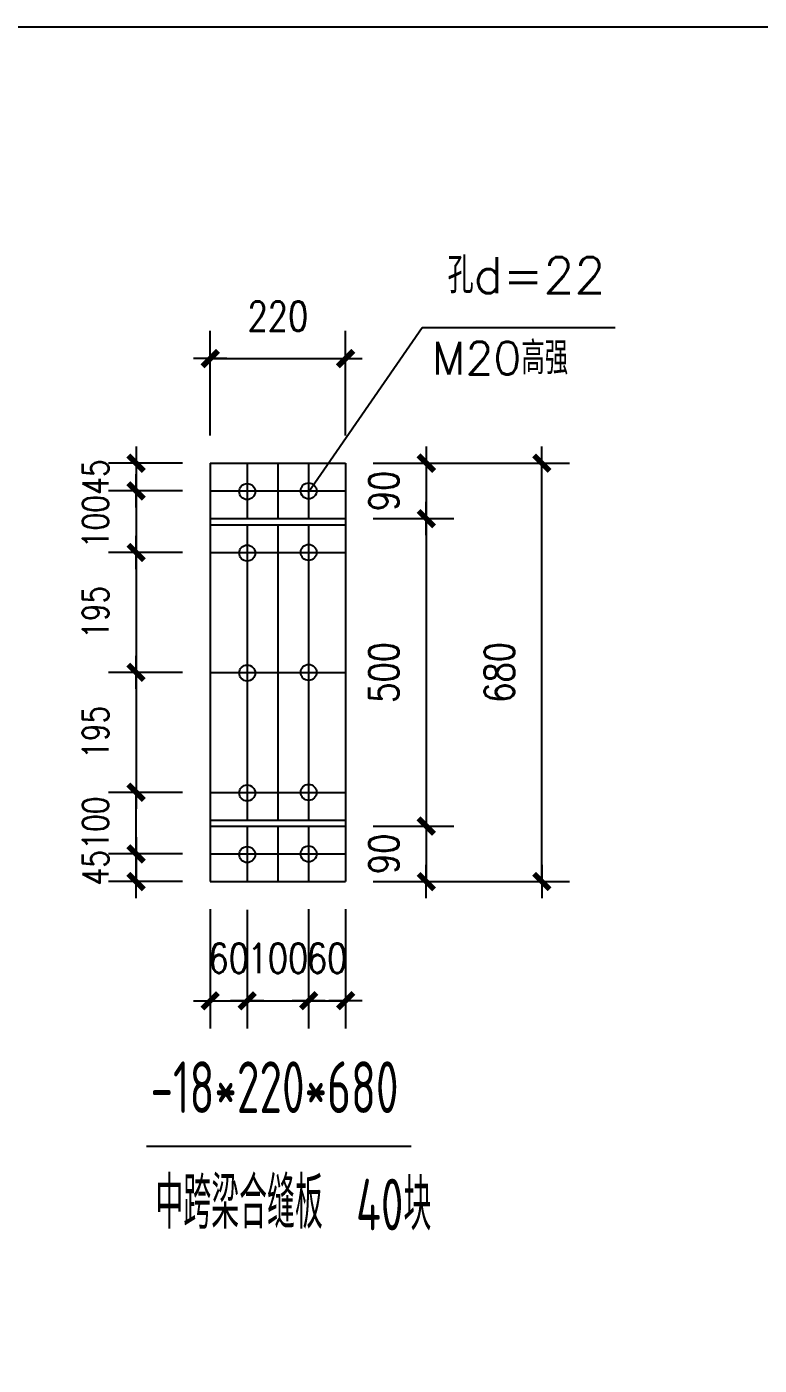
# Model space of a CAD drawing. Header units: millimetres. Extents: x 2451220 to 4527627, y -5186613 to -1639140.
# Drawn here: x 2468568 to 2470949, y -1681099 to -1676748 of the extents above; entities that cross this region are included whole.
import ezdxf

# ---------------------------------------------------------------- set-up
doc = ezdxf.new("R2010")
doc.units = ezdxf.units.MM
doc.header["$LTSCALE"] = 1000
doc.header["$PDMODE"] = 34
doc.linetypes.add('CENTER', pattern=[50.8, 31.75, -6.35, 6.35, -6.35])
doc.layers.add('轴线层', color=1, linetype='CENTER', lineweight=15)
doc.layers.add('钢架', color=7, linetype='Continuous', lineweight=25)
doc.styles.add('DIM_FONT', font='simplex.shx', dxfattribs={"width": 0.8, "bigfont": 'hztxt.shx'})
doc.styles.add('hz', font='gbenor.shx', dxfattribs={"width": 0.75, "height": 100, "bigfont": 'gbcbig.shx'})
doc.styles.get("Standard").update_dxf_attribs({"font": 'txt', "bigfont": 'gbcbig.shx'})
doc.dimstyles.new('WGH(2)', dxfattribs={"dimscale": 1.2, "dimtxt": 100, "dimasz": 0.5, "dimexe": 75, "dimexo": 75, "dimgap": 75, "dimtad": 1, "dimdec": 0, "dimlfac": 0.5, "dimzin": 0, "dimdsep": 46, "dimtxsty": 'DIM_FONT', "dimblk1": '_DIMX', "dimblk2": '_DIMX', "dimsah": 1, "dimcen": 0.09, "dimclrd": 3, "dimclre": 3, "dimclrt": 7, "dimadec": 0, "dimazin": 0, "dimtfac": 1, "dimtdec": 0, "dimtix": 1, "dimtmove": 2, "dimatfit": 3, "dimldrblk": '_DIMX', "dimfxl": 1, "dimtolj": 1, "dimtzin": 0, "dimarcsym": 0})

# ---------------------------------------------------------------- blocks, each defined once
blk = doc.blocks.new('_DIMX')
blk.add_line((-150, 0), (150, 0))
at = {"const_width": 50}
blk.add_lwpolyline([(-70, -70), (70, 70)], dxfattribs=at)
blk = doc.blocks.new('*D1677')
at = {"color": 3, "lineweight": -2}
for p, q in [((2469074.4, -1678166.9), (2468833.6, -1678166.9)), ((2468923.6, -1678166.5), (2468923.6, -1678166.1)), ((2468923.6, -1678166.9), (2468923.6, -1678256.9)), ((2469074.4, -1678256.9), (2468833.6, -1678256.9)), ((2468923.6, -1678257.2), (2468923.6, -1678257.6))]:
    blk.add_line(p, q, dxfattribs=at)
at = {"layer": 'Defpoints', "color": 0}
for p in [(2469164.4, -1678166.9), (2468923.6, -1678256.9), (2469164.4, -1678256.9)]:
    blk.add_point(p, dxfattribs=at)
at = {"color": 3, "lineweight": -2, "xscale": 0.36, "yscale": 0.36, "zscale": 0.36}
for p, rotation in [((2468923.6, -1678166.9), 270), ((2468923.6, -1678256.9), 90)]:
    blk.add_blockref('_DIMX', p, dxfattribs=dict(at, rotation=rotation))
at = {"color": 7, "insert": (2468791.6, -1678211.9), "char_height": 84, "attachment_point": 5, "rotation": 90, "style": 'DIM_FONT'}
blk.add_mtext('\\A1;45', dxfattribs=at)
blk = doc.blocks.new('*D1678')
at = {"color": 3, "lineweight": -2}
for p, q in [((2468984.4, -1678256.9), (2468833.6, -1678256.9)), ((2468923.6, -1678256.5), (2468923.6, -1678256.1)), ((2468923.6, -1678256.9), (2468923.6, -1678456.9)), ((2469074.4, -1678456.9), (2468833.6, -1678456.9)), ((2468923.6, -1678457.2), (2468923.6, -1678457.6))]:
    blk.add_line(p, q, dxfattribs=at)
at = {"layer": 'Defpoints', "color": 0}
for p in [(2469074.4, -1678256.9), (2468923.6, -1678456.9), (2469164.4, -1678456.9)]:
    blk.add_point(p, dxfattribs=at)
at = {"color": 3, "lineweight": -2, "xscale": 0.36, "yscale": 0.36, "zscale": 0.36}
for p, rotation in [((2468923.6, -1678256.9), 270), ((2468923.6, -1678456.9), 90)]:
    blk.add_blockref('_DIMX', p, dxfattribs=dict(at, rotation=rotation))
at = {"color": 7, "insert": (2468791.6, -1678356.9), "char_height": 84, "attachment_point": 5, "rotation": 90, "style": 'DIM_FONT'}
blk.add_mtext('\\A1;100', dxfattribs=at)
blk = doc.blocks.new('*D1679')
at = {"color": 3, "lineweight": -2}
for p, q in [((2469074.4, -1678456.9), (2468833.6, -1678456.9)), ((2468923.6, -1678457.2), (2468923.6, -1678846.5)), ((2469074.4, -1678846.9), (2468833.6, -1678846.9))]:
    blk.add_line(p, q, dxfattribs=at)
at = {"layer": 'Defpoints', "color": 0}
for p in [(2469164.4, -1678456.9), (2468923.6, -1678846.9), (2469164.4, -1678846.9)]:
    blk.add_point(p, dxfattribs=at)
at = {"color": 3, "lineweight": -2, "xscale": 0.36, "yscale": 0.36, "zscale": 0.36}
for p, rotation in [((2468923.6, -1678456.9), 90), ((2468923.6, -1678846.9), 270)]:
    blk.add_blockref('_DIMX', p, dxfattribs=dict(at, rotation=rotation))
at = {"color": 7, "insert": (2468791.6, -1678651.9), "char_height": 84, "attachment_point": 5, "rotation": 90, "style": 'DIM_FONT'}
blk.add_mtext('\\A1;195', dxfattribs=at)
blk = doc.blocks.new('*D1680')
at = {"color": 3, "lineweight": -2}
for p, q in [((2469074.4, -1679436.9), (2468833.6, -1679436.9)), ((2468923.6, -1679436.5), (2468923.6, -1679436.1)), ((2468923.6, -1679436.9), (2468923.6, -1679526.9)), ((2469074.4, -1679526.9), (2468833.6, -1679526.9)), ((2468923.6, -1679527.2), (2468923.6, -1679527.6))]:
    blk.add_line(p, q, dxfattribs=at)
at = {"layer": 'Defpoints', "color": 0}
for p in [(2469164.4, -1679436.9), (2468923.6, -1679526.9), (2469164.4, -1679526.9)]:
    blk.add_point(p, dxfattribs=at)
at = {"color": 3, "lineweight": -2, "xscale": 0.36, "yscale": 0.36, "zscale": 0.36}
for p, rotation in [((2468923.6, -1679436.9), 270), ((2468923.6, -1679526.9), 90)]:
    blk.add_blockref('_DIMX', p, dxfattribs=dict(at, rotation=rotation))
at = {"color": 7, "insert": (2468791.6, -1679481.9), "char_height": 84, "attachment_point": 5, "rotation": 90, "style": 'DIM_FONT'}
blk.add_mtext('\\A1;45', dxfattribs=at)
blk = doc.blocks.new('*D1681')
at = {"color": 3, "lineweight": -2}
for p, q in [((2469164.4, -1678076.9), (2469164.4, -1677737)), ((2469604.4, -1678076.9), (2469604.4, -1677737)), ((2469164.8, -1677827), (2469604.1, -1677827))]:
    blk.add_line(p, q, dxfattribs=at)
at = {"layer": 'Defpoints', "color": 0}
for p in [(2469604.4, -1677827), (2469164.4, -1678166.9), (2469604.4, -1678166.9)]:
    blk.add_point(p, dxfattribs=at)
at = {"color": 3, "lineweight": -2, "xscale": 0.36, "yscale": 0.36, "zscale": 0.36, "rotation": 180}
blk.add_blockref('_DIMX', (2469164.4, -1677827), dxfattribs=at)
at = {"color": 3, "lineweight": -2, "xscale": 0.36, "yscale": 0.36, "zscale": 0.36}
blk.add_blockref('_DIMX', (2469604.4, -1677827), dxfattribs=at)
at = {"color": 7, "insert": (2469384.4, -1677689), "char_height": 96, "attachment_point": 5, "style": 'DIM_FONT'}
blk.add_mtext('\\A1;220', dxfattribs=at)
blk = doc.blocks.new('*D365')
at = {"color": 3, "lineweight": -2}
for p, q in [((2469694.4, -1678166.9), (2469956.8, -1678166.9)), ((2469866.8, -1678166.5), (2469866.8, -1678166.1)), ((2469866.8, -1678166.9), (2469866.8, -1678346.9)), ((2469694.4, -1678346.9), (2469956.8, -1678346.9)), ((2469866.8, -1678347.2), (2469866.8, -1678347.6))]:
    blk.add_line(p, q, dxfattribs=at)
at = {"layer": 'Defpoints', "color": 0}
for p in [(2469604.4, -1678166.9), (2469604.4, -1678346.9), (2469866.8, -1678346.9)]:
    blk.add_point(p, dxfattribs=at)
at = {"color": 3, "lineweight": -2, "xscale": 0.36, "yscale": 0.36, "zscale": 0.36}
for p, rotation in [((2469866.8, -1678166.9), 270), ((2469866.8, -1678346.9), 90)]:
    blk.add_blockref('_DIMX', p, dxfattribs=dict(at, rotation=rotation))
at = {"color": 7, "insert": (2469728.8, -1678256.9), "char_height": 96, "attachment_point": 5, "rotation": 90, "style": 'DIM_FONT'}
blk.add_mtext('\\A1;90', dxfattribs=at)
blk = doc.blocks.new('*D1682')
at = {"color": 3, "lineweight": -2}
for p, q in [((2469694.4, -1678346.9), (2469956.8, -1678346.9)), ((2469866.8, -1678347.2), (2469866.8, -1679346.5)), ((2469694.4, -1679346.9), (2469956.8, -1679346.9))]:
    blk.add_line(p, q, dxfattribs=at)
at = {"layer": 'Defpoints', "color": 0}
for p in [(2469604.4, -1678346.9), (2469604.4, -1679346.9), (2469866.8, -1679346.9)]:
    blk.add_point(p, dxfattribs=at)
at = {"color": 3, "lineweight": -2, "xscale": 0.36, "yscale": 0.36, "zscale": 0.36}
for p, rotation in [((2469866.8, -1678346.9), 90), ((2469866.8, -1679346.9), 270)]:
    blk.add_blockref('_DIMX', p, dxfattribs=dict(at, rotation=rotation))
at = {"color": 7, "insert": (2469728.8, -1678846.9), "char_height": 96, "attachment_point": 5, "rotation": 90, "style": 'DIM_FONT'}
blk.add_mtext('\\A1;500', dxfattribs=at)
blk = doc.blocks.new('*D1683')
at = {"color": 3, "lineweight": -2}
for p, q in [((2469694.4, -1679346.9), (2469956.8, -1679346.9)), ((2469866.8, -1679346.5), (2469866.8, -1679346.1)), ((2469866.8, -1679346.9), (2469866.8, -1679526.9)), ((2469694.4, -1679526.9), (2469956.8, -1679526.9)), ((2469866.8, -1679527.2), (2469866.8, -1679527.6))]:
    blk.add_line(p, q, dxfattribs=at)
at = {"layer": 'Defpoints', "color": 0}
for p in [(2469604.4, -1679346.9), (2469604.4, -1679526.9), (2469866.8, -1679526.9)]:
    blk.add_point(p, dxfattribs=at)
at = {"color": 3, "lineweight": -2, "xscale": 0.36, "yscale": 0.36, "zscale": 0.36}
for p, rotation in [((2469866.8, -1679346.9), 270), ((2469866.8, -1679526.9), 90)]:
    blk.add_blockref('_DIMX', p, dxfattribs=dict(at, rotation=rotation))
at = {"color": 7, "insert": (2469728.8, -1679436.9), "char_height": 96, "attachment_point": 5, "rotation": 90, "style": 'DIM_FONT'}
blk.add_mtext('\\A1;90', dxfattribs=at)
blk = doc.blocks.new('*D1684')
at = {"color": 3, "lineweight": -2}
for p, q in [((2469694.4, -1678166.9), (2470332.4, -1678166.9)), ((2470242.4, -1679526.5), (2470242.4, -1678167.2)), ((2469694.4, -1679526.9), (2470332.4, -1679526.9))]:
    blk.add_line(p, q, dxfattribs=at)
at = {"layer": 'Defpoints', "color": 0}
for p in [(2469604.4, -1678166.9), (2470242.4, -1678166.9), (2469604.4, -1679526.9)]:
    blk.add_point(p, dxfattribs=at)
at = {"color": 3, "lineweight": -2, "xscale": 0.36, "yscale": 0.36, "zscale": 0.36}
for p, rotation in [((2470242.4, -1678166.9), 90), ((2470242.4, -1679526.9), 270)]:
    blk.add_blockref('_DIMX', p, dxfattribs=dict(at, rotation=rotation))
at = {"color": 7, "insert": (2470104.4, -1678846.9), "char_height": 96, "attachment_point": 5, "rotation": 90, "style": 'DIM_FONT'}
blk.add_mtext('\\A1;680', dxfattribs=at)
blk = doc.blocks.new('*D366')
at = {"color": 3, "lineweight": -2}
for p, q in [((2469164.4, -1679616.9), (2469164.4, -1680004.3)), ((2469284.7, -1679619), (2469284.7, -1680004.3)), ((2469164.1, -1679914.3), (2469163.7, -1679914.3)), ((2469164.4, -1679914.3), (2469284.7, -1679914.3)), ((2469285, -1679914.3), (2469285.4, -1679914.3))]:
    blk.add_line(p, q, dxfattribs=at)
at = {"layer": 'Defpoints', "color": 0}
for p in [(2469164.4, -1679526.9), (2469284.7, -1679529), (2469284.7, -1679914.3)]:
    blk.add_point(p, dxfattribs=at)
at = {"color": 3, "lineweight": -2, "xscale": 0.36, "yscale": 0.36, "zscale": 0.36}
blk.add_blockref('_DIMX', (2469164.4, -1679914.3), dxfattribs=at)
at = {"color": 3, "lineweight": -2, "xscale": 0.36, "yscale": 0.36, "zscale": 0.36, "rotation": 180}
blk.add_blockref('_DIMX', (2469284.7, -1679914.3), dxfattribs=at)
at = {"color": 7, "insert": (2469224.5, -1679776.3), "char_height": 96, "attachment_point": 5, "style": 'DIM_FONT'}
blk.add_mtext('\\A1;60', dxfattribs=at)
blk = doc.blocks.new('*D1685')
at = {"color": 3, "lineweight": -2}
for p, q in [((2469284.7, -1679619), (2469284.7, -1680004.3)), ((2469484.4, -1679616.9), (2469484.4, -1680004.3)), ((2469284.3, -1679914.3), (2469283.9, -1679914.3)), ((2469284.7, -1679914.3), (2469484.4, -1679914.3)), ((2469484.8, -1679914.3), (2469485.1, -1679914.3))]:
    blk.add_line(p, q, dxfattribs=at)
at = {"layer": 'Defpoints', "color": 0}
for p in [(2469284.7, -1679529), (2469484.4, -1679526.9), (2469484.4, -1679914.3)]:
    blk.add_point(p, dxfattribs=at)
at = {"color": 3, "lineweight": -2, "xscale": 0.36, "yscale": 0.36, "zscale": 0.36}
blk.add_blockref('_DIMX', (2469284.7, -1679914.3), dxfattribs=at)
at = {"color": 3, "lineweight": -2, "xscale": 0.36, "yscale": 0.36, "zscale": 0.36, "rotation": 180}
blk.add_blockref('_DIMX', (2469484.4, -1679914.3), dxfattribs=at)
at = {"color": 7, "insert": (2469384.5, -1679776.3), "char_height": 96, "attachment_point": 5, "style": 'DIM_FONT'}
blk.add_mtext('\\A1;100', dxfattribs=at)
blk = doc.blocks.new('*D1686')
at = {"color": 3, "lineweight": -2}
for p, q in [((2469484.4, -1679616.9), (2469484.4, -1680004.3)), ((2469604.4, -1679616.9), (2469604.4, -1680004.3)), ((2469484.1, -1679914.3), (2469483.7, -1679914.3)), ((2469484.4, -1679914.3), (2469604.4, -1679914.3)), ((2469604.8, -1679914.3), (2469605.1, -1679914.3))]:
    blk.add_line(p, q, dxfattribs=at)
at = {"layer": 'Defpoints', "color": 0}
for p in [(2469484.4, -1679526.9), (2469604.4, -1679526.9), (2469604.4, -1679914.3)]:
    blk.add_point(p, dxfattribs=at)
at = {"color": 3, "lineweight": -2, "xscale": 0.36, "yscale": 0.36, "zscale": 0.36}
blk.add_blockref('_DIMX', (2469484.4, -1679914.3), dxfattribs=at)
at = {"color": 3, "lineweight": -2, "xscale": 0.36, "yscale": 0.36, "zscale": 0.36, "rotation": 180}
blk.add_blockref('_DIMX', (2469604.4, -1679914.3), dxfattribs=at)
at = {"color": 7, "insert": (2469544.4, -1679776.3), "char_height": 96, "attachment_point": 5, "style": 'DIM_FONT'}
blk.add_mtext('\\A1;60', dxfattribs=at)
blk = doc.blocks.new('*D1687')
at = {"color": 3, "lineweight": -2}
for p, q in [((2469074.4, -1679236.9), (2468833.6, -1679236.9)), ((2468923.6, -1679236.5), (2468923.6, -1679236.1)), ((2468923.6, -1679436.9), (2468923.6, -1679236.9)), ((2468984.4, -1679436.9), (2468833.6, -1679436.9)), ((2468923.6, -1679437.2), (2468923.6, -1679437.6))]:
    blk.add_line(p, q, dxfattribs=at)
at = {"layer": 'Defpoints', "color": 0}
for p in [(2468923.6, -1679236.9), (2469164.4, -1679236.9), (2469074.4, -1679436.9)]:
    blk.add_point(p, dxfattribs=at)
at = {"color": 3, "lineweight": -2, "xscale": 0.36, "yscale": 0.36, "zscale": 0.36}
for p, rotation in [((2468923.6, -1679236.9), 270), ((2468923.6, -1679436.9), 90)]:
    blk.add_blockref('_DIMX', p, dxfattribs=dict(at, rotation=rotation))
at = {"color": 7, "insert": (2468791.6, -1679336.9), "char_height": 84, "attachment_point": 5, "rotation": 90, "style": 'DIM_FONT'}
blk.add_mtext('\\A1;100', dxfattribs=at)
blk = doc.blocks.new('*D367')
at = {"color": 3, "lineweight": -2}
for p, q in [((2469074.4, -1678846.9), (2468833.6, -1678846.9)), ((2468923.6, -1678847.2), (2468923.6, -1679236.5)), ((2469074.4, -1679236.9), (2468833.6, -1679236.9))]:
    blk.add_line(p, q, dxfattribs=at)
at = {"layer": 'Defpoints', "color": 0}
for p in [(2469164.4, -1678846.9), (2468923.6, -1679236.9), (2469164.4, -1679236.9)]:
    blk.add_point(p, dxfattribs=at)
at = {"color": 3, "lineweight": -2, "xscale": 0.36, "yscale": 0.36, "zscale": 0.36}
for p, rotation in [((2468923.6, -1678846.9), 90), ((2468923.6, -1679236.9), 270)]:
    blk.add_blockref('_DIMX', p, dxfattribs=dict(at, rotation=rotation))
at = {"color": 7, "insert": (2468791.6, -1679041.9), "char_height": 84, "attachment_point": 5, "rotation": 90, "style": 'DIM_FONT'}
blk.add_mtext('\\A1;195', dxfattribs=at)

msp = doc.modelspace()

# ---------------------------------------------------------------- linework, layer by layer
for p, q in [((2469853.8, -1677727.3), (2469483.1, -1678263.3)), ((2470481, -1677727.3), (2469853.8, -1677727.3)), ((2469164.4, -1678166.9), (2469164.4, -1679526.9)), ((2469164.4, -1678166.9), (2469604.4, -1678166.9)), ((2469284.7, -1678169), (2469284.7, -1678349)), ((2469384.4, -1678166.9), (2469384.4, -1678346.9)), ((2469484.4, -1678166.9), (2469484.4, -1678346.9)), ((2469604.4, -1678166.9), (2469604.4, -1679526.9)), ((2469164.4, -1678256.9), (2469604.4, -1678256.9)), ((2469164.4, -1678346.9), (2469604.4, -1678346.9)), ((2469164.4, -1678366.9), (2469604.4, -1678366.9)), ((2469284.7, -1678369), (2469284.7, -1679329)), ((2469384.4, -1678366.9), (2469384.4, -1679326.9)), ((2469484.4, -1678366.9), (2469484.4, -1679326.9)), ((2469164.4, -1678456.9), (2469604.4, -1678456.9)), ((2469164.4, -1678846.9), (2469604.4, -1678846.9)), ((2469164.4, -1679236.9), (2469604.4, -1679236.9)), ((2469164.4, -1679326.9), (2469604.4, -1679326.9)), ((2469164.4, -1679346.9), (2469604.4, -1679346.9)), ((2469284.7, -1679349), (2469284.7, -1679529)), ((2469384.4, -1679346.9), (2469384.4, -1679526.9)), ((2469484.4, -1679346.9), (2469484.4, -1679526.9)), ((2469164.4, -1679436.9), (2469604.4, -1679436.9)), ((2469164.4, -1679526.9), (2469604.4, -1679526.9)), ((2468956.9, -1680386.8), (2469817.2, -1680386.8))]:
    msp.add_line(p, q)
msp.add_lwpolyline([(2457524.9, -1676748.2), (2470981.3, -1676748.2), (2470981.3, -1687020.3), (2457524.9, -1687020.3)], close=True)
for centre in [(2469284.7, -1678259), (2469484.4, -1678256.9), (2469284.7, -1678459), (2469484.4, -1678456.9), (2469284.7, -1678849), (2469484.4, -1678846.9), (2469284.7, -1679239), (2469484.4, -1679236.9), (2469284.7, -1679439), (2469484.4, -1679436.9)]:
    msp.add_circle(centre, 26)

# ---------------------------------------------------------------- texts
at = {"layer": '轴线层', "color": 0, "linetype": 'ByBlock', "attachment_point": 1}
for s, insert, char_height, own_width in [('孔d=22', (2469936, -1677497), 117.6, 1446.473), ('M20高强', (2469885.4, -1677772.2), 105.84, 1301.826)]:
    msp.add_mtext_dynamic_manual_height_columns(s, width=1506.743, gutter_width=12.5, heights=[336], dxfattribs=dict(at, insert=insert, char_height=char_height)).dxf.set("width", own_width)
at = {"layer": '钢架', "lineweight": 13, "char_height": 168, "attachment_point": 1, "style": 'hz'}
for s, insert, width in [('-18*220*680', (2468970.3, -1680111.4), 688.503), ('中跨梁合缝板', (2468986.3, -1680487), 771.512), ('40块', (2469638.3, -1680492.8), 688.503)]:
    msp.add_mtext(s, dxfattribs=dict(at, insert=insert, width=width))

# ---------------------------------------------------------------- dimensions: what is measured, and where the dimension line sits
for base, p1, p2, picture, middle in [((2469604.4, -1677827), (2469164.4, -1678166.9), (2469604.4, -1678166.9), '*D1681', (2469384.4, -1677689)), ((2469284.7, -1679914.3), (2469164.4, -1679526.9), (2469284.7, -1679529), '*D366', (2469224.5, -1679776.3)), ((2469484.4, -1679914.3), (2469284.7, -1679529), (2469484.4, -1679526.9), '*D1685', (2469384.5, -1679776.3)), ((2469604.4, -1679914.3), (2469484.4, -1679526.9), (2469604.4, -1679526.9), '*D1686', (2469544.4, -1679776.3))]:
    dim = msp.add_linear_dim(base=base, p1=p1, p2=p2, dimstyle='WGH(2)', override={"dimtxt": 80, "dimasz": 0.3})
    dim.commit()
    dim.dimension.update_dxf_attribs({"geometry": picture, "text_midpoint": middle})
for base, p1, p2, angle, override, picture, middle in [((2468923.6, -1678256.9), (2469164.4, -1678166.9), (2469164.4, -1678256.9), 90, {"dimtxt": 70, "dimasz": 0.3}, '*D1677', (2468791.6, -1678211.9)), ((2469866.8, -1678346.9), (2469604.4, -1678166.9), (2469604.4, -1678346.9), 90, {"dimtxt": 80, "dimasz": 0.3}, '*D365', (2469728.8, -1678256.9)), ((2470242.4, -1678166.9), (2469604.4, -1679526.9), (2469604.4, -1678166.9), 90, {"dimtxt": 80, "dimasz": 0.3}, '*D1684', (2470104.4, -1678846.9)), ((2468923.6, -1678456.9), (2469074.4, -1678256.9), (2469164.4, -1678456.9), 90, {"dimtxt": 70, "dimasz": 0.3}, '*D1678', (2468791.6, -1678356.9)), ((2469866.8, -1679346.9), (2469604.4, -1678346.9), (2469604.4, -1679346.9), 90, {"dimtxt": 80, "dimasz": 0.3}, '*D1682', (2469728.8, -1678846.9)), ((2468923.6, -1678846.9), (2469164.4, -1678456.9), (2469164.4, -1678846.9), 90, {"dimtxt": 70, "dimasz": 0.3}, '*D1679', (2468791.6, -1678651.9)), ((2468923.6, -1679236.9), (2469164.4, -1678846.9), (2469164.4, -1679236.9), 90, {"dimtxt": 70, "dimasz": 0.3}, '*D367', (2468791.6, -1679041.9)), ((2468923.6, -1679236.9), (2469074.4, -1679436.9), (2469164.4, -1679236.9), 270, {"dimtxt": 70, "dimasz": 0.3}, '*D1687', (2468791.6, -1679336.9)), ((2469866.8, -1679526.9), (2469604.4, -1679346.9), (2469604.4, -1679526.9), 90, {"dimtxt": 80, "dimasz": 0.3}, '*D1683', (2469728.8, -1679436.9)), ((2468923.6, -1679526.9), (2469164.4, -1679436.9), (2469164.4, -1679526.9), 90, {"dimtxt": 70, "dimasz": 0.3}, '*D1680', (2468791.6, -1679481.9))]:
    dim = msp.add_linear_dim(base=base, p1=p1, p2=p2, angle=angle, dimstyle='WGH(2)', override=override)
    dim.commit()
    dim.dimension.update_dxf_attribs({"geometry": picture, "text_midpoint": middle})

doc.saveas('drawing.dxf')
